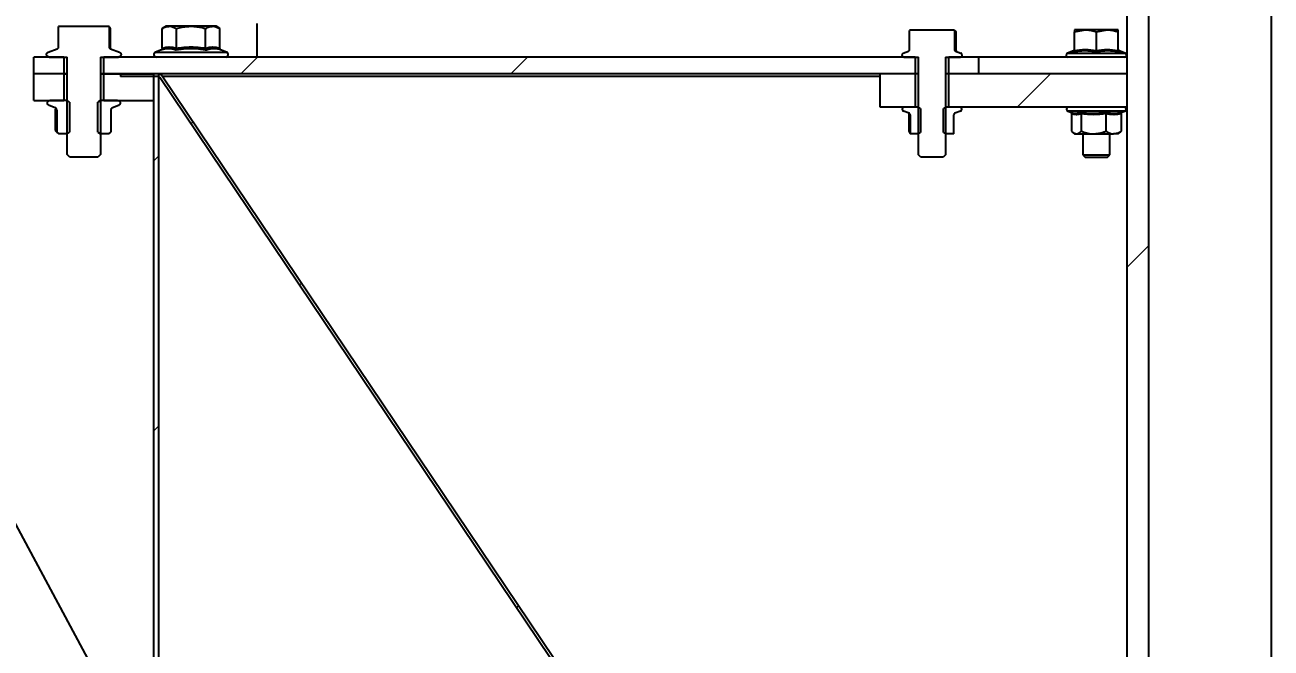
# Model space of a CAD drawing. Header units: millimetres. Extents: x 2 to 418, y 2 to 295.
# Drawn here: x 103.87 to 124.6, y 205.67 to 216.04 of the extents above; entities that cross this region are included whole.
import ezdxf

# ---------------------------------------------------------------- set-up
doc = ezdxf.new("R2010")
doc.units = ezdxf.units.MM
doc.styles.add('SLDTEXTSTYLE0', font='TXT', dxfattribs={"width": 0.75})
doc.dimstyles.new('SLDDIMSTYLE1', dxfattribs={"dimtxt": 2.116667, "dimasz": 1.5, "dimexe": 0, "dimexo": 0.0625, "dimgap": 0.529167, "dimtad": 1, "dimdec": 1, "dimlfac": 18, "dimrnd": 1e-09, "dimzin": 4, "dimdsep": 46, "dimtxsty": 'SLDTEXTSTYLE0', "dimsah": 1, "dimcen": 0.09, "dimadec": 0, "dimazin": 1, "dimtfac": 1, "dimtdec": 0, "dimtofl": 0, "dimtmove": 0, "dimatfit": 3, "dimfxl": 1, "dimfrac": 2, "dimtolj": 1, "dimtzin": 12, "dimarcsym": 0})
doc.dimstyles.new('SLDDIMSTYLE3', dxfattribs={"dimtxt": 0.18, "dimasz": 1, "dimexe": 0, "dimexo": 0.0625, "dimgap": 0, "dimtad": 0, "dimtih": 1, "dimtoh": 1, "dimdec": 0, "dimrnd": 1e-09, "dimzin": 0, "dimdsep": 46, "dimtxsty": 'Standard', "dimblk1": 'DOT', "dimblk2": 'DOT', "dimsah": 1, "dimcen": 0.09, "dimadec": 0, "dimazin": 0, "dimtfac": 1, "dimtdec": 0, "dimtofl": 0, "dimtmove": 0, "dimatfit": 3, "dimldrblk": 'DOT', "dimfxl": 1, "dimfrac": 2, "dimtolj": 1, "dimtzin": 0, "dimarcsym": 0})

# ---------------------------------------------------------------- blocks, each defined once
blk = doc.blocks.new('_D_5')
at = {"color": 7, "linetype": 'Continuous', "lineweight": 18, "transparency": 16777216}
for p, q in [((103.016, 215.226), (95.014, 215.226)), ((96.014, 175.615), (96.014, 215.226)), ((115.127, 175.615), (95.014, 175.615))]:
    blk.add_line(p, q, dxfattribs=at)
for points in [[(96.014, 215.226), (95.514, 213.726), (96.514, 213.726)], [(96.014, 175.615), (96.514, 177.115), (95.514, 177.115)]]:
    blk.add_solid(points, dxfattribs=at)
at = {"color": 7, "linetype": 'Continuous', "lineweight": 18, "transparency": 16777216, "insert": (93.285, 194.794), "char_height": 2.1167, "attachment_point": 1, "rotation": 90, "style": 'SLDTEXTSTYLE0'}
blk.add_mtext('713.0', dxfattribs=at)
blk = doc.blocks.new('_DOT')
at = {"color": 0, "linetype": 'ByBlock', "lineweight": -2}
blk.add_line((-0.5, 0), (-1, 0), dxfattribs=at)
at = {"color": 0, "linetype": 'ByBlock', "const_width": 0.5}
blk.add_lwpolyline([(-0.25, 0, 1), (0.25, 0, 1)], format="xyb", close=True, dxfattribs=at)

msp = doc.modelspace()

# ---------------------------------------------------------------- hatches: boundary and pattern name
at = {"linetype": 'Continuous', "lineweight": 18}
h = msp.add_hatch(dxfattribs=at)
h.set_pattern_fill('ANSI32', style=0)
h.paths.add_polyline_path([(122.2079, 262.0036), (122.2079, 205.3925), (122.569, 205.3925), (122.569, 262.0036)], flags=0)
h = msp.add_hatch(dxfattribs=at)
h.set_pattern_fill('ANSI31', style=0)
edge = h.paths.add_edge_path(flags=0)
edge.add_line((105.1273, 213.8829), (105.1273, 215.5036))
edge.add_line((105.1273, 215.5036), (105.4273, 215.5036))
edge.add_spline(control_points=[(105.4273, 215.5036), (105.4286, 215.5036), (105.4299, 215.5036), (105.4312, 215.5038), (105.4359, 215.5042), (105.4405, 215.5054), (105.4447, 215.5074), (105.449, 215.5093), (105.4529, 215.5121), (105.4563, 215.5153), (105.4596, 215.5185), (105.4625, 215.5224), (105.4646, 215.5266), (105.4667, 215.5308), (105.468, 215.5353), (105.4686, 215.54), (105.4692, 215.5446), (105.469, 215.5494), (105.4681, 215.5539), (105.4671, 215.5585), (105.4653, 215.563), (105.4629, 215.5669), (105.4604, 215.5709), (105.4573, 215.5745), (105.4537, 215.5775), (105.4501, 215.5804), (105.4459, 215.5828), (105.4416, 215.5844)], knot_values=[0.002105, 0.002105, 0.002105, 0.002105, 0.0021759, 0.0021759, 0.0021759, 0.0024302, 0.0024302, 0.0024302, 0.0026845, 0.0026845, 0.0026845, 0.0029388, 0.0029388, 0.0029388, 0.0031931, 0.0031931, 0.0031931, 0.0034475, 0.0034475, 0.0034475, 0.0037018, 0.0037018, 0.0037018, 0.0039561, 0.0039561, 0.0039561, 0.0042098, 0.0042098, 0.0042098, 0.0042098], weights=[1, 1, 1, 1, 1, 1, 1, 1, 1, 1, 1, 1, 1, 1, 1, 1, 1, 1, 1, 1, 1, 1, 1, 1, 1, 1, 1, 1], degree=3, periodic=0)
edge.add_spline(control_points=[(105.4416, 215.5844), (105.3917, 215.6025), (105.3419, 215.6207), (105.292, 215.6388)], knot_values=[0.0217914, 0.0217914, 0.0217914, 0.0217914, 0.0246561, 0.0246561, 0.0246561, 0.0246561], weights=[1, 1, 1, 1], degree=3, periodic=0)
edge.add_spline(control_points=[(105.292, 215.6388), (105.2897, 215.6397), (105.2875, 215.6407), (105.2855, 215.642), (105.2823, 215.644), (105.2794, 215.6466), (105.2771, 215.6495), (105.2748, 215.6525), (105.2729, 215.6558), (105.2717, 215.6593), (105.2704, 215.6628), (105.2698, 215.6666), (105.2698, 215.6704)], knot_values=[0, 0, 0, 0, 0.0001308, 0.0001308, 0.0001308, 0.0003352, 0.0003352, 0.0003352, 0.0005382, 0.0005382, 0.0005382, 0.0007413, 0.0007413, 0.0007413, 0.0007413], weights=[1, 1, 1, 1, 1, 1, 1, 1, 1, 1, 1, 1, 1], degree=3, periodic=0)
edge.add_line((105.2698, 215.6704), (105.2698, 216.0126))
edge.add_spline(control_points=[(105.2698, 216.0126), (105.2686, 216.0133), (105.2674, 216.014), (105.2662, 216.0147)], knot_values=[0.0020897, 0.0020897, 0.0020897, 0.0020897, 0.0021643, 0.0021643, 0.0021643, 0.0021643], weights=[1, 1, 1, 1], degree=3, periodic=0)
edge.add_line((105.2662, 216.0147), (104.4329, 216.0147))
edge.add_spline(control_points=[(104.4329, 216.0147), (104.4317, 216.014), (104.4305, 216.0133), (104.4293, 216.0126)], knot_values=[0.0000004, 0.0000004, 0.0000004, 0.0000004, 0.0000753, 0.0000753, 0.0000753, 0.0000753], weights=[1, 1, 1, 1], degree=3, periodic=0)
edge.add_line((104.4293, 216.0126), (104.4293, 215.6703))
edge.add_spline(control_points=[(104.4293, 215.6703), (104.4293, 215.6681), (104.429, 215.6658), (104.4286, 215.6636), (104.4278, 215.6599), (104.4264, 215.6563), (104.4244, 215.6531), (104.4224, 215.6498), (104.4199, 215.6469), (104.4169, 215.6445), (104.414, 215.6421), (104.4106, 215.6401), (104.407, 215.6388)], knot_values=[0, 0, 0, 0, 0.0001222, 0.0001222, 0.0001222, 0.0003281, 0.0003281, 0.0003281, 0.000535, 0.000535, 0.000535, 0.0007419, 0.0007419, 0.0007419, 0.0007419], weights=[1, 1, 1, 1, 1, 1, 1, 1, 1, 1, 1, 1, 1], degree=3, periodic=0)
edge.add_spline(control_points=[(104.407, 215.6388), (104.3572, 215.6207), (104.3073, 215.6025), (104.2575, 215.5844)], knot_values=[0.0419103, 0.0419103, 0.0419103, 0.0419103, 0.0448771, 0.0448771, 0.0448771, 0.0448771], weights=[1, 1, 1, 1], degree=3, periodic=0)
edge.add_spline(control_points=[(104.2575, 215.5844), (104.2551, 215.5835), (104.2527, 215.5824), (104.2504, 215.581), (104.2464, 215.5787), (104.2428, 215.5755), (104.2398, 215.572), (104.2368, 215.5684), (104.2344, 215.5642), (104.2327, 215.5599), (104.2311, 215.5555), (104.2302, 215.5508), (104.2301, 215.5461), (104.23, 215.5415), (104.2307, 215.5367), (104.2321, 215.5323), (104.2336, 215.5279), (104.2358, 215.5236), (104.2387, 215.5199), (104.2415, 215.5162), (104.245, 215.513), (104.2489, 215.5104), (104.2528, 215.5078), (104.2572, 215.5059), (104.2617, 215.5048), (104.265, 215.504), (104.2684, 215.5036), (104.2718, 215.5036)], knot_values=[0.0000006, 0.0000006, 0.0000006, 0.0000006, 0.0001413, 0.0001413, 0.0001413, 0.0003956, 0.0003956, 0.0003956, 0.00065, 0.00065, 0.00065, 0.0009043, 0.0009043, 0.0009043, 0.0011586, 0.0011586, 0.0011586, 0.0014129, 0.0014129, 0.0014129, 0.0016672, 0.0016672, 0.0016672, 0.0019215, 0.0019215, 0.0019215, 0.002105, 0.002105, 0.002105, 0.002105], weights=[1, 1, 1, 1, 1, 1, 1, 1, 1, 1, 1, 1, 1, 1, 1, 1, 1, 1, 1, 1, 1, 1, 1, 1, 1, 1, 1, 1], degree=3, periodic=0)
edge.add_line((104.2718, 215.5036), (104.5718, 215.5036))
edge.add_line((104.5718, 215.5036), (104.5718, 213.8829))
edge.add_spline(control_points=[(104.5718, 213.8829), (104.5732, 213.8814), (104.5747, 213.8799), (104.5762, 213.8784), (104.5901, 213.8646), (104.6039, 213.8507), (104.6178, 213.8369)], knot_values=[0.0120208, 0.0120208, 0.0120208, 0.0120208, 0.012135, 0.012135, 0.012135, 0.0131918, 0.0131918, 0.0131918, 0.0131918], weights=[1, 1, 1, 1, 1, 1, 1], degree=3, periodic=0)
edge.add_line((104.6178, 213.8369), (105.0813, 213.8369))
edge.add_spline(control_points=[(105.0813, 213.8369), (105.0966, 213.8522), (105.112, 213.8676), (105.1273, 213.8829)], knot_values=[0.0249813, 0.0249813, 0.0249813, 0.0249813, 0.0261504, 0.0261504, 0.0261504, 0.0261504], weights=[1, 1, 1, 1], degree=3, periodic=0)
h = msp.add_hatch(dxfattribs=at)
h.set_pattern_fill('ANSI31', style=0)
edge = h.paths.add_edge_path(flags=0)
edge.add_line((119.1828, 213.8753), (119.1828, 215.5036))
edge.add_line((119.1828, 215.5036), (119.4273, 215.5036))
edge.add_arc((119.4273, 215.5369), 0.0333, 270, 430)
edge.add_line((119.4387, 215.5682), (119.3537, 215.5992))
edge.add_spline(control_points=[(119.3537, 215.5992), (119.3516, 215.5999), (119.3495, 215.601), (119.3476, 215.6022), (119.3449, 215.6039), (119.3425, 215.6061), (119.3406, 215.6086), (119.3386, 215.6111), (119.3371, 215.6138), (119.3361, 215.6168), (119.335, 215.6197), (119.3345, 215.6228), (119.3345, 215.6259)], knot_values=[0, 0, 0, 0, 0.0001228, 0.0001228, 0.0001228, 0.0002959, 0.0002959, 0.0002959, 0.0004643, 0.0004643, 0.0004643, 0.0006331, 0.0006331, 0.0006331, 0.0006331], weights=[1, 1, 1, 1, 1, 1, 1, 1, 1, 1, 1, 1, 1], degree=3, periodic=0)
edge.add_line((119.3345, 215.6259), (119.3345, 215.9462))
edge.add_line((119.3345, 215.9462), (119.3217, 215.9536))
edge.add_line((119.3217, 215.9536), (118.5995, 215.9536))
edge.add_line((118.5995, 215.9536), (118.5868, 215.9462))
edge.add_line((118.5868, 215.9462), (118.5868, 215.6259))
edge.add_spline(control_points=[(118.5868, 215.6259), (118.5868, 215.6242), (118.5866, 215.6225), (118.5863, 215.6208), (118.5857, 215.6176), (118.5844, 215.6145), (118.5828, 215.6117), (118.581, 215.6088), (118.5788, 215.6062), (118.5762, 215.6041), (118.5736, 215.602), (118.5706, 215.6003), (118.5675, 215.5992)], knot_values=[0, 0, 0, 0, 0.0000927, 0.0000927, 0.0000927, 0.0002711, 0.0002711, 0.0002711, 0.0004533, 0.0004533, 0.0004533, 0.0006353, 0.0006353, 0.0006353, 0.0006353], weights=[1, 1, 1, 1, 1, 1, 1, 1, 1, 1, 1, 1, 1], degree=3, periodic=0)
edge.add_line((118.5675, 215.5992), (118.4825, 215.5682))
edge.add_arc((118.4939, 215.5369), 0.0333, 110, 270)
edge.add_line((118.4939, 215.5036), (118.7384, 215.5036))
edge.add_line((118.7384, 215.5036), (118.7384, 213.8753))
edge.add_line((118.7384, 213.8753), (118.7768, 213.8369))
edge.add_line((118.7768, 213.8369), (119.1445, 213.8369))
edge.add_line((119.1445, 213.8369), (119.1828, 213.8753))
h = msp.add_hatch(dxfattribs=at)
h.set_pattern_fill('ANSI32', angle=3e-322, style=0)
h.paths.add_polyline_path([(104.0162, 215.5036), (104.0162, 215.2258), (104.5162, 215.2258), (104.5162, 215.5036)], flags=0)
h = msp.add_hatch(dxfattribs=at)
h.set_pattern_fill('ANSI32', angle=3e-322, style=0)
h.paths.add_polyline_path([(105.1829, 215.5036), (105.1829, 215.2258), (118.6829, 215.2258), (118.6829, 215.5036)], flags=0)
h = msp.add_hatch(dxfattribs=at)
h.set_pattern_fill('ANSI32', angle=3e-322, style=0)
h.paths.add_polyline_path([(119.2384, 215.2258), (119.7384, 215.2258), (119.7384, 215.5036), (119.2384, 215.5036)], flags=0)
h = msp.add_hatch(dxfattribs=at)
h.set_pattern_fill('ANSI32', style=0)
h.paths.add_polyline_path([(104.0162, 215.2258), (104.0162, 214.7814), (104.5162, 214.7814), (104.5162, 215.2258)], flags=0)
h = msp.add_hatch(dxfattribs=at)
h.set_pattern_fill('ANSI32', style=0)
h.paths.add_polyline_path([(105.1829, 214.7814), (106.0162, 214.7814), (106.0162, 215.2258), (105.1829, 215.2258)], flags=0)
h = msp.add_hatch(dxfattribs=at)
h.set_pattern_fill('ANSI32', style=0)
edge = h.paths.add_edge_path(flags=0)
edge.add_line((122.2079, 191.3369), (106.1537, 215.1865))
edge.add_arc((106.08, 215.1369), 0.0889, 33.94606, 90)
edge.add_line((106.08, 215.2258), (105.4606, 215.2258))
edge.add_line((105.4606, 215.2258), (105.4606, 215.1814))
edge.add_line((105.4606, 215.1814), (106.08, 215.1814))
edge.add_arc((106.08, 215.1369), 0.0444, 33.94606, 90, ccw=False)
edge.add_line((106.1169, 215.1617), (122.171, 191.3121))
edge.add_line((122.171, 191.3121), (122.2079, 191.3369))
h = msp.add_hatch(dxfattribs=at)
h.set_pattern_fill('ANSI32', style=0)
h.paths.add_polyline_path([(106.0995, 190.2258), (106.0995, 215.2258), (106.0162, 215.2258), (106.0162, 190.2258)], flags=0)
h = msp.add_hatch(dxfattribs=at)
h.set_pattern_fill('ANSI32', angle=3e-322, style=0)
h.paths.add_polyline_path([(118.0995, 215.2258), (118.0995, 214.6702), (118.6828, 214.6702), (118.6828, 215.2258)], flags=0)
h = msp.add_hatch(dxfattribs=at)
h.set_pattern_fill('ANSI32', angle=3e-322, style=0)
h.paths.add_polyline_path([(119.2384, 214.6702), (122.2078, 214.6702), (122.2078, 215.2258), (119.2384, 215.2258)], flags=0)
h = msp.add_hatch(dxfattribs=at)
h.set_pattern_fill('ANSI31', style=0)
edge = h.paths.add_edge_path(flags=0)
edge.add_spline(control_points=[(104.3739, 214.661), (104.377, 214.6599), (104.3799, 214.6584), (104.3826, 214.6565), (104.3859, 214.6543), (104.3888, 214.6516), (104.3913, 214.6485), (104.3935, 214.6456), (104.3954, 214.6423), (104.3966, 214.6388), (104.3979, 214.6353), (104.3986, 214.6315), (104.3986, 214.6278)], knot_values=[0, 0, 0, 0, 0.0001774, 0.0001774, 0.0001774, 0.0003902, 0.0003902, 0.0003902, 0.0005906, 0.0005906, 0.0005906, 0.0007919, 0.0007919, 0.0007919, 0.0007919], weights=[1, 1, 1, 1, 1, 1, 1, 1, 1, 1, 1, 1, 1], degree=3, periodic=0)
edge.add_line((104.3986, 214.6278), (104.3986, 214.2554))
edge.add_spline(control_points=[(104.3986, 214.2554), (104.41, 214.2455), (104.4214, 214.2357), (104.4329, 214.2258)], knot_values=[0.0000003, 0.0000003, 0.0000003, 0.0000003, 0.0008156, 0.0008156, 0.0008156, 0.0008156], weights=[1, 1, 1, 1], degree=3, periodic=0)
edge.add_line((104.4329, 214.2258), (104.5718, 214.2258))
edge.add_spline(control_points=[(104.5718, 214.2258), (104.5856, 214.2355), (104.5995, 214.2452), (104.6134, 214.255)], knot_values=[0.0117226, 0.0117226, 0.0117226, 0.0117226, 0.0126381, 0.0126381, 0.0126381, 0.0126381], weights=[1, 1, 1, 1], degree=3, periodic=0)
edge.add_line((104.6134, 214.255), (104.6134, 214.7508))
edge.add_spline(control_points=[(104.6134, 214.7508), (104.5995, 214.7605), (104.5856, 214.7702), (104.5718, 214.7799)], knot_values=[0.022972, 0.022972, 0.022972, 0.022972, 0.0238799, 0.0238799, 0.0238799, 0.0238799], weights=[1, 1, 1, 1], degree=3, periodic=0)
edge.add_line((104.5718, 214.7799), (104.5718, 214.7814))
edge.add_line((104.5718, 214.7814), (104.2869, 214.7814))
edge.add_spline(control_points=[(104.2869, 214.7814), (104.2856, 214.7814), (104.2842, 214.7813), (104.2829, 214.7812), (104.2781, 214.7807), (104.2733, 214.7794), (104.269, 214.7774), (104.2646, 214.7754), (104.2605, 214.7726), (104.2571, 214.7693), (104.2536, 214.7659), (104.2507, 214.7619), (104.2485, 214.7576), (104.2464, 214.7533), (104.2449, 214.7486), (104.2443, 214.7438), (104.2437, 214.7391), (104.2439, 214.7341), (104.2449, 214.7294), (104.2459, 214.7247), (104.2478, 214.7201), (104.2503, 214.716), (104.2528, 214.7119), (104.256, 214.7082), (104.2597, 214.7051), (104.2634, 214.7021), (104.2677, 214.6997), (104.2722, 214.698)], knot_values=[0.0021704, 0.0021704, 0.0021704, 0.0021704, 0.0022435, 0.0022435, 0.0022435, 0.0025057, 0.0025057, 0.0025057, 0.0027679, 0.0027679, 0.0027679, 0.0030302, 0.0030302, 0.0030302, 0.0032924, 0.0032924, 0.0032924, 0.0035546, 0.0035546, 0.0035546, 0.0038168, 0.0038168, 0.0038168, 0.0040791, 0.0040791, 0.0040791, 0.0043407, 0.0043407, 0.0043407, 0.0043407], weights=[1, 1, 1, 1, 1, 1, 1, 1, 1, 1, 1, 1, 1, 1, 1, 1, 1, 1, 1, 1, 1, 1, 1, 1, 1, 1, 1, 1], degree=3, periodic=0)
edge.add_spline(control_points=[(104.2722, 214.698), (104.3061, 214.6857), (104.34, 214.6734), (104.3739, 214.661)], knot_values=[0.0212363, 0.0212363, 0.0212363, 0.0212363, 0.0231831, 0.0231831, 0.0231831, 0.0231831], weights=[1, 1, 1, 1], degree=3, periodic=0)
h = msp.add_hatch(dxfattribs=at)
h.set_pattern_fill('ANSI31', style=0)
edge = h.paths.add_edge_path(flags=0)
edge.add_spline(control_points=[(105.3005, 214.6279), (105.3005, 214.6295), (105.3007, 214.6312), (105.3009, 214.6328), (105.3016, 214.6369), (105.3031, 214.641), (105.3052, 214.6446), (105.3074, 214.6484), (105.3104, 214.6518), (105.3138, 214.6546), (105.3172, 214.6573), (105.3211, 214.6595), (105.3252, 214.661)], knot_values=[0, 0, 0, 0, 0.0000896, 0.0000896, 0.0000896, 0.0003178, 0.0003178, 0.0003178, 0.0005585, 0.0005585, 0.0005585, 0.0007985, 0.0007985, 0.0007985, 0.0007985], weights=[1, 1, 1, 1, 1, 1, 1, 1, 1, 1, 1, 1, 1], degree=3, periodic=0)
edge.add_spline(control_points=[(105.3252, 214.661), (105.3591, 214.6734), (105.393, 214.6857), (105.4268, 214.698)], knot_values=[0.0417317, 0.0417317, 0.0417317, 0.0417317, 0.0437472, 0.0437472, 0.0437472, 0.0437472], weights=[1, 1, 1, 1], degree=3, periodic=0)
edge.add_spline(control_points=[(105.4268, 214.698), (105.4293, 214.6989), (105.4318, 214.7001), (105.4341, 214.7015), (105.4382, 214.7039), (105.442, 214.7071), (105.4451, 214.7108), (105.4482, 214.7145), (105.4507, 214.7188), (105.4523, 214.7233), (105.454, 214.7278), (105.455, 214.7327), (105.4551, 214.7375), (105.4552, 214.7423), (105.4545, 214.7472), (105.453, 214.7517), (105.4515, 214.7563), (105.4492, 214.7607), (105.4462, 214.7645), (105.4433, 214.7683), (105.4397, 214.7717), (105.4357, 214.7743), (105.4317, 214.777), (105.4271, 214.7789), (105.4225, 214.7801), (105.4191, 214.7809), (105.4156, 214.7814), (105.4121, 214.7814)], knot_values=[0.0000006, 0.0000006, 0.0000006, 0.0000006, 0.0001457, 0.0001457, 0.0001457, 0.0004079, 0.0004079, 0.0004079, 0.0006701, 0.0006701, 0.0006701, 0.0009324, 0.0009324, 0.0009324, 0.0011946, 0.0011946, 0.0011946, 0.0014568, 0.0014568, 0.0014568, 0.001719, 0.001719, 0.001719, 0.0019813, 0.0019813, 0.0019813, 0.0021704, 0.0021704, 0.0021704, 0.0021704], weights=[1, 1, 1, 1, 1, 1, 1, 1, 1, 1, 1, 1, 1, 1, 1, 1, 1, 1, 1, 1, 1, 1, 1, 1, 1, 1, 1, 1], degree=3, periodic=0)
edge.add_line((105.4121, 214.7814), (105.1273, 214.7814))
edge.add_line((105.1273, 214.7814), (105.1273, 214.7799))
edge.add_spline(control_points=[(105.1273, 214.7799), (105.1134, 214.7702), (105.0995, 214.7605), (105.0856, 214.7508)], knot_values=[0.0117234, 0.0117234, 0.0117234, 0.0117234, 0.012639, 0.012639, 0.012639, 0.012639], weights=[1, 1, 1, 1], degree=3, periodic=0)
edge.add_line((105.0856, 214.7508), (105.0856, 214.255))
edge.add_spline(control_points=[(105.0856, 214.255), (105.0995, 214.2452), (105.1134, 214.2355), (105.1273, 214.2258)], knot_values=[0.0229711, 0.0229711, 0.0229711, 0.0229711, 0.0238791, 0.0238791, 0.0238791, 0.0238791], weights=[1, 1, 1, 1], degree=3, periodic=0)
edge.add_line((105.1273, 214.2258), (105.2662, 214.2258))
edge.add_spline(control_points=[(105.2662, 214.2258), (105.2776, 214.2357), (105.2891, 214.2455), (105.3005, 214.2554)], knot_values=[0.0000003, 0.0000003, 0.0000003, 0.0000003, 0.0008166, 0.0008166, 0.0008166, 0.0008166], weights=[1, 1, 1, 1], degree=3, periodic=0)
edge.add_line((105.3005, 214.2554), (105.3005, 214.6279))
h = msp.add_hatch(dxfattribs=at)
h.set_pattern_fill('ANSI31', style=0)
edge = h.paths.add_edge_path(flags=0)
edge.add_spline(control_points=[(118.5786, 214.5699), (118.5804, 214.5692), (118.5822, 214.5684), (118.5838, 214.5673), (118.5864, 214.5657), (118.5887, 214.5637), (118.5905, 214.5613), (118.5924, 214.559), (118.5939, 214.5563), (118.5949, 214.5535), (118.5959, 214.5507), (118.5964, 214.5476), (118.5964, 214.5447)], knot_values=[0, 0, 0, 0, 0.0001047, 0.0001047, 0.0001047, 0.0002682, 0.0002682, 0.0002682, 0.0004306, 0.0004306, 0.0004306, 0.000593, 0.000593, 0.000593, 0.000593], weights=[1, 1, 1, 1, 1, 1, 1, 1, 1, 1, 1, 1, 1], degree=3, periodic=0)
edge.add_line((118.5964, 214.5447), (118.5964, 214.2283))
edge.add_line((118.5964, 214.2283), (118.5995, 214.2258))
edge.add_line((118.5995, 214.2258), (118.7384, 214.2258))
edge.add_line((118.7384, 214.2258), (118.7717, 214.2491))
edge.add_line((118.7717, 214.2491), (118.7717, 214.6455))
edge.add_line((118.7717, 214.6455), (118.7384, 214.6688))
edge.add_line((118.7384, 214.6688), (118.7384, 214.6702))
edge.add_line((118.7384, 214.6702), (118.4978, 214.6702))
edge.add_arc((118.4978, 214.6359), 0.0344, 90, 250)
edge.add_line((118.486, 214.6036), (118.5786, 214.5699))
h = msp.add_hatch(dxfattribs=at)
h.set_pattern_fill('ANSI31', style=0)
edge = h.paths.add_edge_path(flags=0)
edge.add_spline(control_points=[(119.3249, 214.5447), (119.3249, 214.5465), (119.325, 214.5483), (119.3254, 214.5501), (119.326, 214.553), (119.3272, 214.5559), (119.3287, 214.5585), (119.3303, 214.5611), (119.3324, 214.5634), (119.3347, 214.5654), (119.3371, 214.5673), (119.3398, 214.5688), (119.3426, 214.5699)], knot_values=[0, 0, 0, 0, 0.0000978, 0.0000978, 0.0000978, 0.0002625, 0.0002625, 0.0002625, 0.0004281, 0.0004281, 0.0004281, 0.0005936, 0.0005936, 0.0005936, 0.0005936], weights=[1, 1, 1, 1, 1, 1, 1, 1, 1, 1, 1, 1, 1], degree=3, periodic=0)
edge.add_line((119.3426, 214.5699), (119.4352, 214.6036))
edge.add_arc((119.4235, 214.6359), 0.0344, 290, 450)
edge.add_line((119.4235, 214.6702), (119.1828, 214.6702))
edge.add_line((119.1828, 214.6702), (119.1828, 214.6688))
edge.add_line((119.1828, 214.6688), (119.1495, 214.6455))
edge.add_line((119.1495, 214.6455), (119.1495, 214.2491))
edge.add_line((119.1495, 214.2491), (119.1828, 214.2258))
edge.add_line((119.1828, 214.2258), (119.3217, 214.2258))
edge.add_line((119.3217, 214.2258), (119.3249, 214.2283))
edge.add_line((119.3249, 214.2283), (119.3249, 214.5447))

# ---------------------------------------------------------------- linework, layer by layer
at = {"color": 7, "linetype": 'Continuous', "lineweight": 25}
for p, q in [((122.2079, 205.3925), (122.2079, 262.0036)), ((122.569, 205.3925), (122.569, 262.0036)), ((124.6013, 258.4407), (124.6013, 197.3296)), ((107.7328, 215.5036), (107.7328, 216.0591)), ((104.4329, 216.0147), (104.4292, 216.0126)), ((104.4329, 216.0147), (104.4293, 216.0126)), ((104.4293, 215.6703), (104.4293, 216.0126)), ((104.4329, 216.0147), (105.2662, 216.0147)), ((105.2699, 216.0125), (105.2662, 216.0147)), ((105.2698, 216.0126), (105.2662, 216.0147)), ((105.2698, 216.0126), (105.2698, 215.6704)), ((105.2698, 216.0126), (105.294, 215.9775)), ((105.294, 215.6496), (105.294, 215.9775)), ((106.2175, 216.0147), (106.153, 215.9775)), ((106.153, 215.6496), (106.153, 215.9775)), ((106.2733, 216.0147), (106.2175, 216.0147)), ((106.6342, 216.0147), (106.2733, 216.0147)), ((106.3936, 215.6496), (106.3936, 215.9775)), ((106.995, 216.0147), (106.6342, 216.0147)), ((106.8747, 215.6496), (106.8747, 215.9775)), ((107.0508, 216.0147), (106.995, 216.0147)), ((107.1153, 215.9775), (107.0508, 216.0147)), ((107.1153, 215.6496), (107.1153, 215.9775)), ((118.5995, 215.9536), (118.5868, 215.9462)), ((118.5868, 215.6259), (118.5868, 215.9462)), ((118.5995, 215.9536), (119.3217, 215.9536)), ((119.3345, 215.9462), (119.3217, 215.9536)), ((119.3345, 215.9462), (119.3345, 215.6259)), ((119.3345, 215.9462), (119.3634, 215.9213)), ((119.3634, 215.6112), (119.3634, 215.9213)), ((121.3332, 215.9213), (121.5137, 215.9536)), ((121.5137, 215.9536), (121.3332, 215.9536)), ((121.3332, 215.6112), (121.3332, 215.9213)), ((121.8748, 215.9536), (121.5137, 215.9536)), ((121.6943, 215.9213), (121.8748, 215.9536)), ((121.6943, 215.6112), (121.6943, 215.9213)), ((122.0554, 215.9536), (121.8748, 215.9536)), ((122.0554, 215.6112), (122.0554, 215.9213)), ((104.2575, 215.5844), (104.407, 215.6388)), ((105.2698, 215.6704), (105.294, 215.6496)), ((105.292, 215.6388), (105.4416, 215.5844)), ((106.1259, 215.6149), (106.0421, 215.5844)), ((107.2262, 215.5844), (107.1424, 215.6149)), ((119.3345, 215.6259), (119.3634, 215.6112)), ((104.0162, 215.2258), (104.0162, 215.5036)), ((104.5162, 215.5036), (104.0162, 215.5036)), ((104.2718, 215.5036), (104.5718, 215.5036)), ((104.5162, 215.5036), (104.5162, 215.2258)), ((104.5718, 213.8829), (104.5718, 215.5036)), ((105.1273, 215.5036), (105.4273, 215.5036)), ((105.1273, 215.5036), (105.1273, 213.8829)), ((105.1829, 215.2258), (105.1829, 215.5036)), ((118.6829, 215.5036), (105.1829, 215.5036)), ((118.4825, 215.5682), (118.5675, 215.5992)), ((118.4939, 215.5036), (118.7384, 215.5036)), ((118.6829, 215.5036), (118.6829, 215.2258)), ((118.7384, 213.8753), (118.7384, 215.5036)), ((119.1828, 215.5036), (119.4273, 215.5036)), ((119.1828, 215.5036), (119.1828, 213.8753)), ((119.2384, 215.2258), (119.2384, 215.5036)), ((119.7384, 215.5036), (119.2384, 215.5036)), ((119.3537, 215.5992), (119.4387, 215.5682)), ((119.7384, 215.2258), (119.7384, 215.5036)), ((122.2079, 215.5036), (119.7384, 215.5036)), ((121.3132, 215.6035), (121.2162, 215.5682)), ((122.074, 215.5996), (122.0739, 215.6004)), ((122.1724, 215.5682), (122.0754, 215.6035)), ((104.5162, 215.2258), (104.0162, 215.2258)), ((104.0162, 214.7814), (104.0162, 215.2258)), ((104.5718, 215.2258), (104.5162, 215.2258)), ((104.5162, 215.2258), (104.5162, 214.7814)), ((104.5162, 215.2258), (104.5718, 215.2258)), ((105.1829, 215.2258), (105.1273, 215.2258)), ((105.1273, 215.2258), (105.1829, 215.2258)), ((118.6829, 215.2258), (105.1829, 215.2258)), ((105.1829, 214.7814), (105.1829, 215.2258)), ((105.1829, 215.2258), (106.0162, 215.2258)), ((105.4606, 215.2258), (105.4606, 215.1814)), ((106.08, 215.2258), (105.4606, 215.2258)), ((106.0162, 214.7814), (106.0162, 215.2258)), ((106.0162, 190.2258), (106.0162, 215.2258)), ((106.0995, 215.2258), (106.0162, 215.2258)), ((106.0995, 190.2258), (106.0995, 215.2258)), ((118.0995, 214.6702), (118.0995, 215.2258)), ((118.6828, 215.2258), (118.0995, 215.2258)), ((118.6828, 215.2258), (118.6828, 214.6702)), ((118.7384, 215.2258), (118.6829, 215.2258)), ((119.2384, 215.2258), (119.1828, 215.2258)), ((119.7384, 215.2258), (119.2384, 215.2258)), ((119.2384, 214.6702), (119.2384, 215.2258)), ((122.2078, 215.2258), (119.2384, 215.2258)), ((122.2078, 214.6702), (122.2078, 215.2258)), ((122.2079, 215.2258), (122.2078, 215.2258)), ((106.08, 215.1814), (105.4606, 215.1814)), ((122.171, 191.3121), (106.1169, 215.1617)), ((122.2079, 191.3369), (106.1537, 215.1865)), ((104.0162, 214.7814), (104.5162, 214.7814)), ((104.5718, 214.7814), (104.2869, 214.7814)), ((104.5718, 214.7799), (104.5718, 214.7814)), ((104.6134, 214.7508), (104.5718, 214.7799)), ((105.1273, 214.7799), (105.0856, 214.7508)), ((105.1273, 214.7814), (105.1273, 214.7799)), ((105.4121, 214.7814), (105.1273, 214.7814)), ((105.1829, 214.7814), (106.0162, 214.7814)), ((104.3739, 214.661), (104.2722, 214.698)), ((104.3986, 214.6278), (104.3725, 214.6382)), ((104.3725, 214.6382), (104.3725, 214.2814)), ((104.3986, 214.6278), (104.3986, 214.2554)), ((104.6134, 214.7508), (104.6134, 214.255)), ((105.0856, 214.255), (105.0856, 214.7508)), ((105.3005, 214.6279), (105.3005, 214.2554)), ((105.4268, 214.698), (105.3252, 214.661)), ((118.6828, 214.6702), (118.0995, 214.6702)), ((118.5786, 214.5699), (118.486, 214.6036)), ((118.7384, 214.6702), (118.4978, 214.6702)), ((118.7384, 214.6688), (118.7384, 214.6702)), ((118.7717, 214.6455), (118.7384, 214.6688)), ((118.7717, 214.6455), (118.7717, 214.2491)), ((119.1828, 214.6688), (119.1495, 214.6455)), ((119.1495, 214.2491), (119.1495, 214.6455)), ((119.1828, 214.6702), (119.1828, 214.6688)), ((119.4235, 214.6702), (119.1828, 214.6702)), ((122.2078, 214.6702), (119.2384, 214.6702)), ((119.4352, 214.6036), (119.3426, 214.5699)), ((121.2197, 214.6036), (121.2833, 214.5804)), ((122.1211, 214.5862), (122.1689, 214.6036)), ((122.2079, 214.6702), (122.2078, 214.6702)), ((118.5964, 214.5447), (118.5753, 214.5627)), ((118.5753, 214.5627), (118.5753, 214.2702)), ((118.5964, 214.5447), (118.5964, 214.2283)), ((119.3249, 214.2283), (119.3249, 214.5447)), ((121.2809, 214.5627), (121.2809, 214.2702)), ((121.4406, 214.5627), (121.4406, 214.2702)), ((121.854, 214.5627), (121.854, 214.2702)), ((122.1077, 214.5627), (122.1077, 214.2702)), ((104.3986, 214.2554), (104.4329, 214.2258)), ((104.5718, 214.2258), (104.4329, 214.2258)), ((104.5718, 214.2258), (104.6134, 214.255)), ((105.0856, 214.255), (105.1273, 214.2258)), ((105.2662, 214.2258), (105.1273, 214.2258)), ((105.2662, 214.2258), (105.3005, 214.2554)), ((118.5753, 214.2702), (118.5964, 214.2283)), ((118.5964, 214.2283), (118.5995, 214.2258)), ((118.7384, 214.2258), (118.5995, 214.2258)), ((118.7384, 214.2258), (118.7717, 214.2491)), ((119.1495, 214.2491), (119.1828, 214.2258)), ((119.3217, 214.2258), (119.1828, 214.2258)), ((119.3217, 214.2258), (119.3249, 214.2283)), ((121.3034, 214.2495), (121.3332, 214.2258)), ((121.3332, 214.2258), (121.3607, 214.2258)), ((121.3607, 214.2258), (121.6473, 214.2258)), ((121.4721, 214.2258), (121.4721, 213.8753)), ((121.6473, 214.2258), (121.9809, 214.2258)), ((121.9165, 213.8753), (121.9165, 214.2258)), ((122.0554, 214.2258), (121.9809, 214.2258)), ((122.0554, 214.2258), (122.0852, 214.2495)), ((104.6178, 213.8369), (104.5718, 213.8829)), ((105.0813, 213.8369), (104.6178, 213.8369)), ((105.1273, 213.8829), (105.0813, 213.8369)), ((118.7768, 213.8369), (118.7384, 213.8753)), ((119.1445, 213.8369), (118.7768, 213.8369)), ((119.1828, 213.8753), (119.1445, 213.8369)), ((121.4721, 213.8753), (121.5104, 213.8369)), ((121.4721, 213.8753), (121.9165, 213.8753)), ((121.5104, 213.8369), (121.8781, 213.8369)), ((121.8781, 213.8369), (121.9165, 213.8753))]:
    msp.add_line(p, q, dxfattribs=at)
at = {"color": 8, "linetype": 'Continuous', "lineweight": 25}
for p, q in [((106.0421, 215.5844), (107.2262, 215.5844)), ((121.2162, 215.5682), (122.1724, 215.5682)), ((106.1537, 215.1865), (118.0995, 215.1865)), ((122.1689, 214.6036), (121.2197, 214.6036))]:
    msp.add_line(p, q, dxfattribs=at)
at = {"color": 7, "linetype": 'Continuous', "lineweight": 25}
for centre, radius, start, end in [((121.3054, 215.6301), 0.0278, 286.99776, 353.34078), ((122.0832, 215.6301), 0.0278, 186.63107, 253.72981), ((106.0564, 215.5452), 0.0417, 110, 270), ((107.2119, 215.5452), 0.0417, 270, 70), ((118.4939, 215.5369), 0.0333, 110, 270), ((119.4273, 215.5369), 0.0333, 270, 70), ((121.2276, 215.5369), 0.0333, 110, 270), ((122.161, 215.5369), 0.0333, 270, 70), ((106.08, 215.1369), 0.0889, 33.94606, 90), ((106.08, 215.1369), 0.0444, 33.94606, 90), ((118.4978, 214.6359), 0.0344, 90, 250), ((119.4235, 214.6359), 0.0344, 290, 90), ((121.2314, 214.6359), 0.0344, 90, 250), ((122.1571, 214.6359), 0.0344, 290, 90)]:
    msp.add_arc(centre, radius, start, end, dxfattribs=at)
for points, knots in [([(106.153, 215.9775), (106.1726, 215.9879), (106.212, 216.0089), (106.2527, 216.0127), (106.2733, 216.0147)], [0, 0, 0, 0, 0.495458, 1, 1, 1, 1]), ([(106.2733, 216.0147), (106.2762, 216.0146), (106.3168, 216.0141), (106.3566, 215.9951), (106.3936, 215.9775)], [0, 0, 0, 0, 0.0702211, 1, 1, 1, 1]), ([(106.3936, 215.9775), (106.4534, 215.9925), (106.5327, 216.0123), (106.6141, 216.0142), (106.6342, 216.0147)], [0, 0, 0, 0, 0.7536937, 1, 1, 1, 1]), ([(106.6342, 216.0147), (106.6969, 216.0102), (106.7784, 216.0044), (106.8567, 215.9825), (106.8747, 215.9775)], [0, 0, 0, 0, 0.77063786, 1, 1, 1, 1]), ([(106.8747, 215.9775), (106.8942, 215.9879), (106.9337, 216.0089), (106.9744, 216.0127), (106.995, 216.0147)], [0, 0, 0, 0, 0.495458, 1, 1, 1, 1]), ([(106.995, 216.0147), (106.9978, 216.0146), (107.0385, 216.0141), (107.0783, 215.9951), (107.1153, 215.9775)], [0, 0, 0, 0, 0.0702211, 1, 1, 1, 1]), ([(121.3332, 215.9536), (121.3332, 215.9496), (121.3332, 215.9446), (121.3332, 215.9256), (121.3332, 215.9213)], [0, 0, 0, 0, 0.7762867, 1, 1, 1, 1]), ([(121.5137, 215.9536), (121.518, 215.9535), (121.579, 215.9531), (121.6387, 215.9366), (121.6943, 215.9213)], [0, 0, 0, 0, 0.0702148, 1, 1, 1, 1]), ([(121.8748, 215.9536), (121.8791, 215.9535), (121.9401, 215.9531), (121.9998, 215.9366), (122.0554, 215.9213)], [0, 0, 0, 0, 0.0702148, 1, 1, 1, 1]), ([(122.0554, 215.9213), (122.0554, 215.9256), (122.0554, 215.9446), (122.0554, 215.9496), (122.0554, 215.9536)], [0, 0, 0, 0, 0.2237133, 1, 1, 1, 1]), ([(104.407, 215.6388), (104.4105, 215.6405), (104.4174, 215.6438), (104.4249, 215.6527), (104.4288, 215.662), (104.4291, 215.6681), (104.4293, 215.6703)], [0, 0, 0, 0, 0.27842281, 0.55689218, 0.83400717, 1, 1, 1, 1]), ([(105.2698, 215.6704), (105.2702, 215.6666), (105.2709, 215.6591), (105.2767, 215.6492), (105.2841, 215.6423), (105.2898, 215.6398), (105.292, 215.6388)], [0, 0, 0, 0, 0.2735205, 0.5469675, 0.8222871, 1, 1, 1, 1]), ([(105.2967, 215.6371), (105.2964, 215.6377), (105.2944, 215.6414), (105.2942, 215.6458), (105.294, 215.6496)], [0, 0, 0, 0, 0.14761541, 1, 1, 1, 1]), ([(106.153, 215.6496), (106.1526, 215.6459), (106.1518, 215.6386), (106.1459, 215.6285), (106.1373, 215.6203), (106.1299, 215.6164), (106.126, 215.6149), (106.1259, 215.6149)], [0, 0, 0, 0, 0.23611253, 0.4712563, 0.73223051, 0.99387337, 1, 1, 1, 1]), ([(106.38, 215.6149), (106.3693, 215.6187), (106.3153, 215.6379), (106.2298, 215.6473), (106.1554, 215.6241), (106.1259, 215.6149)], [0, 0, 0, 0, 0.1305234, 0.6552334, 1, 1, 1, 1]), ([(106.153, 215.6496), (106.1925, 215.6605), (106.2727, 215.6825), (106.3529, 215.6607), (106.3936, 215.6496)], [0, 0, 0, 0, 0.4922436, 1, 1, 1, 1]), ([(106.38, 215.6149), (106.3801, 215.6149), (106.382, 215.6164), (106.3857, 215.6203), (106.39, 215.6285), (106.393, 215.6386), (106.3934, 215.6459), (106.3936, 215.6496)], [0, 0, 0, 0, 0.00612663, 0.26776949, 0.5287437, 0.76388747, 1, 1, 1, 1]), ([(106.8883, 215.6149), (106.8664, 215.6187), (106.7565, 215.6379), (106.5845, 215.6473), (106.4381, 215.6241), (106.38, 215.6149)], [0, 0, 0, 0, 0.1305234, 0.6552334, 1, 1, 1, 1]), ([(106.3936, 215.6496), (106.4725, 215.6605), (106.6329, 215.6825), (106.7933, 215.6607), (106.8747, 215.6496)], [0, 0, 0, 0, 0.4922436, 1, 1, 1, 1]), ([(106.8747, 215.6496), (106.9142, 215.6605), (106.9943, 215.6825), (107.0746, 215.6607), (107.1153, 215.6496)], [0, 0, 0, 0, 0.4922436, 1, 1, 1, 1]), ([(106.8883, 215.6149), (106.8882, 215.6149), (106.8863, 215.6164), (106.8826, 215.6203), (106.8783, 215.6285), (106.8753, 215.6386), (106.8749, 215.6459), (106.8747, 215.6496)], [0, 0, 0, 0, 0.0061266, 0.2677695, 0.5287437, 0.7638875, 1, 1, 1, 1]), ([(107.1424, 215.6149), (107.1312, 215.6187), (107.0754, 215.6379), (106.9888, 215.6473), (106.9168, 215.6241), (106.8883, 215.6149)], [0, 0, 0, 0, 0.1305234, 0.6552334, 1, 1, 1, 1]), ([(107.1424, 215.6149), (107.1423, 215.6149), (107.1384, 215.6164), (107.131, 215.6203), (107.1224, 215.6285), (107.1165, 215.6386), (107.1157, 215.6459), (107.1153, 215.6496)], [0, 0, 0, 0, 0.0061266, 0.2677695, 0.5287437, 0.7638875, 1, 1, 1, 1]), ([(118.5675, 215.5992), (118.5705, 215.6006), (118.5766, 215.6035), (118.5832, 215.6113), (118.5864, 215.6192), (118.5867, 215.6242), (118.5868, 215.6259)], [0, 0, 0, 0, 0.2860977, 0.572393, 0.8527107, 1, 1, 1, 1]), ([(119.3345, 215.6259), (119.3348, 215.6228), (119.3354, 215.6166), (119.3403, 215.6083), (119.3466, 215.6023), (119.3516, 215.6001), (119.3537, 215.5992)], [0, 0, 0, 0, 0.2660673, 0.5318515, 0.8049307, 1, 1, 1, 1]), ([(119.3634, 215.6112), (119.3637, 215.6082), (119.3645, 215.6021), (119.3674, 215.5959), (119.3699, 215.5935), (119.3703, 215.5931)], [0, 0, 0, 0, 0.4635276, 0.9251528, 1, 1, 1, 1]), ([(121.3136, 215.5823), (121.3137, 215.5823), (121.3165, 215.5835), (121.3218, 215.5867), (121.328, 215.5936), (121.3323, 215.602), (121.3329, 215.6081), (121.3332, 215.6112)], [0, 0, 0, 0, 0.0067129, 0.2676791, 0.5286892, 0.7638601, 1, 1, 1, 1]), ([(121.6943, 215.5823), (121.6786, 215.5854), (121.5997, 215.6014), (121.4714, 215.6106), (121.3604, 215.5907), (121.3136, 215.5823)], [0, 0, 0, 0, 0.1257521, 0.6310579, 1, 1, 1, 1]), ([(121.3332, 215.6112), (121.3924, 215.6206), (121.5128, 215.6398), (121.6331, 215.6208), (121.6943, 215.6112)], [0, 0, 0, 0, 0.4922071, 1, 1, 1, 1]), ([(121.6943, 215.6112), (121.7535, 215.6206), (121.8739, 215.6398), (121.9943, 215.6208), (122.0554, 215.6112)], [0, 0, 0, 0, 0.4922071, 1, 1, 1, 1]), ([(121.6943, 215.5823), (121.6943, 215.5823), (121.6943, 215.5835), (121.6943, 215.5867), (121.6943, 215.5936), (121.6943, 215.602), (121.6943, 215.6081), (121.6943, 215.6112)], [0, 0, 0, 0, 0.0067129, 0.2676791, 0.5286892, 0.7638601, 1, 1, 1, 1]), ([(122.0749, 215.5823), (122.0591, 215.5854), (121.9794, 215.6014), (121.8504, 215.6106), (121.7406, 215.5907), (121.6943, 215.5823)], [0, 0, 0, 0, 0.1257521, 0.6310579, 1, 1, 1, 1]), ([(122.0554, 215.6112), (122.0557, 215.6081), (122.0563, 215.602), (122.0605, 215.5936), (122.0667, 215.5867), (122.0721, 215.5835), (122.0749, 215.5823), (122.0749, 215.5823)], [0, 0, 0, 0, 0.2361399, 0.4713108, 0.7323209, 0.9932871, 1, 1, 1, 1]), ([(104.2718, 215.5036), (104.2684, 215.5038), (104.2603, 215.5044), (104.2485, 215.5098), (104.238, 215.5194), (104.2314, 215.5321), (104.2293, 215.5462), (104.232, 215.5602), (104.2392, 215.5724), (104.2484, 215.5805), (104.2551, 215.5834), (104.2575, 215.5844)], [0, 0, 0, 0, 0.0871855, 0.2079462, 0.3287068, 0.4494675, 0.5702282, 0.6909889, 0.8117496, 0.9325103, 1, 1, 1, 1]), ([(105.4416, 215.5844), (105.4458, 215.5824), (105.4543, 215.5783), (105.4635, 215.5673), (105.4688, 215.5541), (105.4694, 215.5399), (105.4653, 215.5262), (105.4568, 215.5147), (105.4451, 215.5067), (105.4346, 215.5038), (105.4286, 215.5036), (105.4273, 215.5036)], [0, 0, 0, 0, 0.1205164, 0.2413095, 0.3621027, 0.4828959, 0.603689, 0.7244822, 0.8452754, 0.9660685, 1, 1, 1, 1]), ([(104.2722, 214.698), (104.2679, 214.7001), (104.2591, 214.7043), (104.2496, 214.7156), (104.2441, 214.7292), (104.2435, 214.7439), (104.2478, 214.758), (104.2565, 214.7699), (104.2686, 214.7781), (104.2794, 214.7811), (104.2856, 214.7813), (104.2869, 214.7814)], [0, 0, 0, 0, 0.12052473, 0.24131791, 0.36211109, 0.48290427, 0.60369746, 0.72449064, 0.84528382, 0.966077, 1, 1, 1, 1]), ([(105.4121, 214.7814), (105.4156, 214.7811), (105.4239, 214.7805), (105.4361, 214.775), (105.4469, 214.765), (105.4537, 214.752), (105.4559, 214.7374), (105.4531, 214.723), (105.4457, 214.7103), (105.4362, 214.702), (105.4293, 214.6991), (105.4268, 214.698)], [0, 0, 0, 0, 0.0871939, 0.2079546, 0.3287153, 0.449476, 0.5702366, 0.6909973, 0.811758, 0.9325187, 1, 1, 1, 1]), ([(104.3986, 214.6278), (104.3982, 214.6316), (104.3974, 214.639), (104.3915, 214.649), (104.3835, 214.6567), (104.3769, 214.6597), (104.3739, 214.661)], [0, 0, 0, 0, 0.2535818, 0.5065668, 0.7751967, 1, 1, 1, 1]), ([(105.3252, 214.661), (105.3212, 214.6591), (105.3132, 214.6553), (105.3047, 214.6451), (105.3009, 214.6353), (105.3006, 214.6295), (105.3005, 214.6279)], [0, 0, 0, 0, 0.3003989, 0.6013018, 0.8863259, 1, 1, 1, 1]), ([(118.5753, 214.5627), (118.5752, 214.5657), (118.5751, 214.5689), (118.5738, 214.5716), (118.5737, 214.5716)], [0, 0, 0, 0, 0.9656234, 1, 1, 1, 1]), ([(118.5964, 214.5447), (118.5961, 214.5477), (118.5955, 214.5537), (118.5909, 214.5616), (118.5849, 214.5671), (118.5804, 214.5691), (118.5786, 214.5699)], [0, 0, 0, 0, 0.2735113, 0.5469486, 0.8222697, 1, 1, 1, 1]), ([(119.3426, 214.5699), (119.3399, 214.5686), (119.3343, 214.5659), (119.3283, 214.5587), (119.3253, 214.5513), (119.325, 214.5465), (119.3249, 214.5447)], [0, 0, 0, 0, 0.2784304, 0.5569074, 0.8340285, 1, 1, 1, 1]), ([(121.2674, 214.5862), (121.2677, 214.5861), (121.2708, 214.5844), (121.2751, 214.5795), (121.2799, 214.5716), (121.2805, 214.5657), (121.2809, 214.5627)], [0, 0, 0, 0, 0.0276571, 0.3742195, 0.6864663, 1, 1, 1, 1]), ([(121.2835, 214.5812), (121.3101, 214.5741), (121.3591, 214.5611), (121.4059, 214.5812), (121.4274, 214.5905)], [0, 0, 0, 0, 0.5416872, 1, 1, 1, 1]), ([(121.4274, 214.5905), (121.4448, 214.5874), (121.532, 214.5721), (121.6789, 214.5619), (121.8056, 214.5817), (121.8623, 214.5905)], [0, 0, 0, 0, 0.1209642, 0.6068258, 1, 1, 1, 1]), ([(121.4274, 214.5905), (121.4274, 214.5905), (121.4293, 214.5893), (121.4329, 214.5862), (121.4371, 214.5796), (121.44, 214.5715), (121.4404, 214.5657), (121.4406, 214.5627)], [0, 0, 0, 0, 0.0068529, 0.2675854, 0.5286326, 0.7638316, 1, 1, 1, 1]), ([(121.8623, 214.5905), (121.8623, 214.5905), (121.8611, 214.5893), (121.8588, 214.5862), (121.8562, 214.5796), (121.8544, 214.5715), (121.8541, 214.5657), (121.854, 214.5627)], [0, 0, 0, 0, 0.0068529, 0.2675854, 0.5286326, 0.7638316, 1, 1, 1, 1]), ([(121.8623, 214.5905), (121.8728, 214.5874), (121.9257, 214.5721), (122.0153, 214.5619), (122.094, 214.5817), (122.1292, 214.5905)], [0, 0, 0, 0, 0.1209642, 0.6068258, 1, 1, 1, 1]), ([(122.1077, 214.5627), (122.108, 214.5657), (122.1087, 214.5715), (122.1134, 214.5796), (122.1202, 214.5862), (122.126, 214.5893), (122.1291, 214.5905), (122.1292, 214.5905)], [0, 0, 0, 0, 0.2361684, 0.4713674, 0.7324146, 0.9931471, 1, 1, 1, 1]), ([(121.4406, 214.5627), (121.4144, 214.5532), (121.3611, 214.534), (121.3079, 214.553), (121.2809, 214.5627)], [0, 0, 0, 0, 0.4921704, 1, 1, 1, 1]), ([(121.854, 214.5627), (121.7862, 214.5532), (121.6484, 214.534), (121.5106, 214.553), (121.4406, 214.5627)], [0, 0, 0, 0, 0.4921704, 1, 1, 1, 1]), ([(122.1077, 214.5627), (122.0661, 214.5532), (121.9815, 214.534), (121.897, 214.553), (121.854, 214.5627)], [0, 0, 0, 0, 0.4921704, 1, 1, 1, 1]), ([(104.3725, 214.2814), (104.3803, 214.273), (104.3889, 214.2638), (104.3977, 214.2561), (104.3986, 214.2554)], [0, 0, 0, 0, 0.9055566, 1, 1, 1, 1]), ([(121.2809, 214.2702), (121.2876, 214.2635), (121.3131, 214.2378), (121.3405, 214.2309), (121.3607, 214.2258)], [0, 0, 0, 0, 0.2638982, 1, 1, 1, 1]), ([(121.3607, 214.2258), (121.3642, 214.226), (121.3895, 214.2272), (121.4166, 214.2457), (121.4387, 214.2684), (121.4406, 214.2702)], [0, 0, 0, 0, 0.127944, 0.9273558, 1, 1, 1, 1]), ([(121.4406, 214.2702), (121.4696, 214.2597), (121.5282, 214.2382), (121.5988, 214.2267), (121.6388, 214.226), (121.6473, 214.2258)], [0, 0, 0, 0, 0.4347938, 0.8798477, 1, 1, 1, 1]), ([(121.6473, 214.2258), (121.7018, 214.2314), (121.7727, 214.2386), (121.8388, 214.2643), (121.854, 214.2702)], [0, 0, 0, 0, 0.7690072, 1, 1, 1, 1]), ([(121.854, 214.2702), (121.8718, 214.2597), (121.9078, 214.2382), (121.9511, 214.2267), (121.9756, 214.226), (121.9809, 214.2258)], [0, 0, 0, 0, 0.4347938, 0.8798477, 1, 1, 1, 1]), ([(121.9809, 214.2258), (122.0143, 214.2314), (122.0578, 214.2386), (122.0984, 214.2643), (122.1077, 214.2702)], [0, 0, 0, 0, 0.7690072, 1, 1, 1, 1]), ([(122.0843, 214.254), (122.0903, 214.2567), (122.0984, 214.2603), (122.1059, 214.2683), (122.1077, 214.2702)], [0, 0, 0, 0, 0.75525668, 1, 1, 1, 1])]:
    msp.add_open_spline(points, degree=3, knots=knots, dxfattribs=at)
at = {"color": 8, "linetype": 'Continuous', "lineweight": 25}
for points, knots in [([(121.3136, 215.5823), (121.3138, 215.5856), (121.3145, 215.5988), (121.3146, 215.5992), (121.3146, 215.5996)], [0, 0, 0, 0, 0.2515004, 1, 1, 1, 1]), ([(122.0739, 215.6004), (122.0739, 215.6014), (122.0736, 215.606), (122.0743, 215.5928), (122.0749, 215.5823)], [0, 0, 0, 0, 0.203166, 1, 1, 1, 1])]:
    msp.add_open_spline(points, degree=3, knots=knots, dxfattribs=at)

# ---------------------------------------------------------------- dimensions: what is measured, and where the dimension line sits
at = {"color": 7, "linetype": 'Continuous', "lineweight": 18}
dim = msp.add_linear_dim(base=(96.0136, 215.2258), p1=(116.1273, 175.6147), p2=(104.0162, 215.2258), angle=90, dimstyle='SLDDIMSTYLE1', dxfattribs=at)
dim.commit()
dim.dimension.update_dxf_attribs({"geometry": '_D_5', "text_midpoint": (96.0136, 198.3123), "dimtype": 160})

# ---------------------------------------------------------------- leaders
at = {"color": 7, "linetype": 'Continuous', "lineweight": 0}
msp.add_leader([(108.2349, 199.3126), (97.2952, 219.7064)], dimstyle='SLDDIMSTYLE3', dxfattribs=at)

doc.saveas('drawing.dxf')
